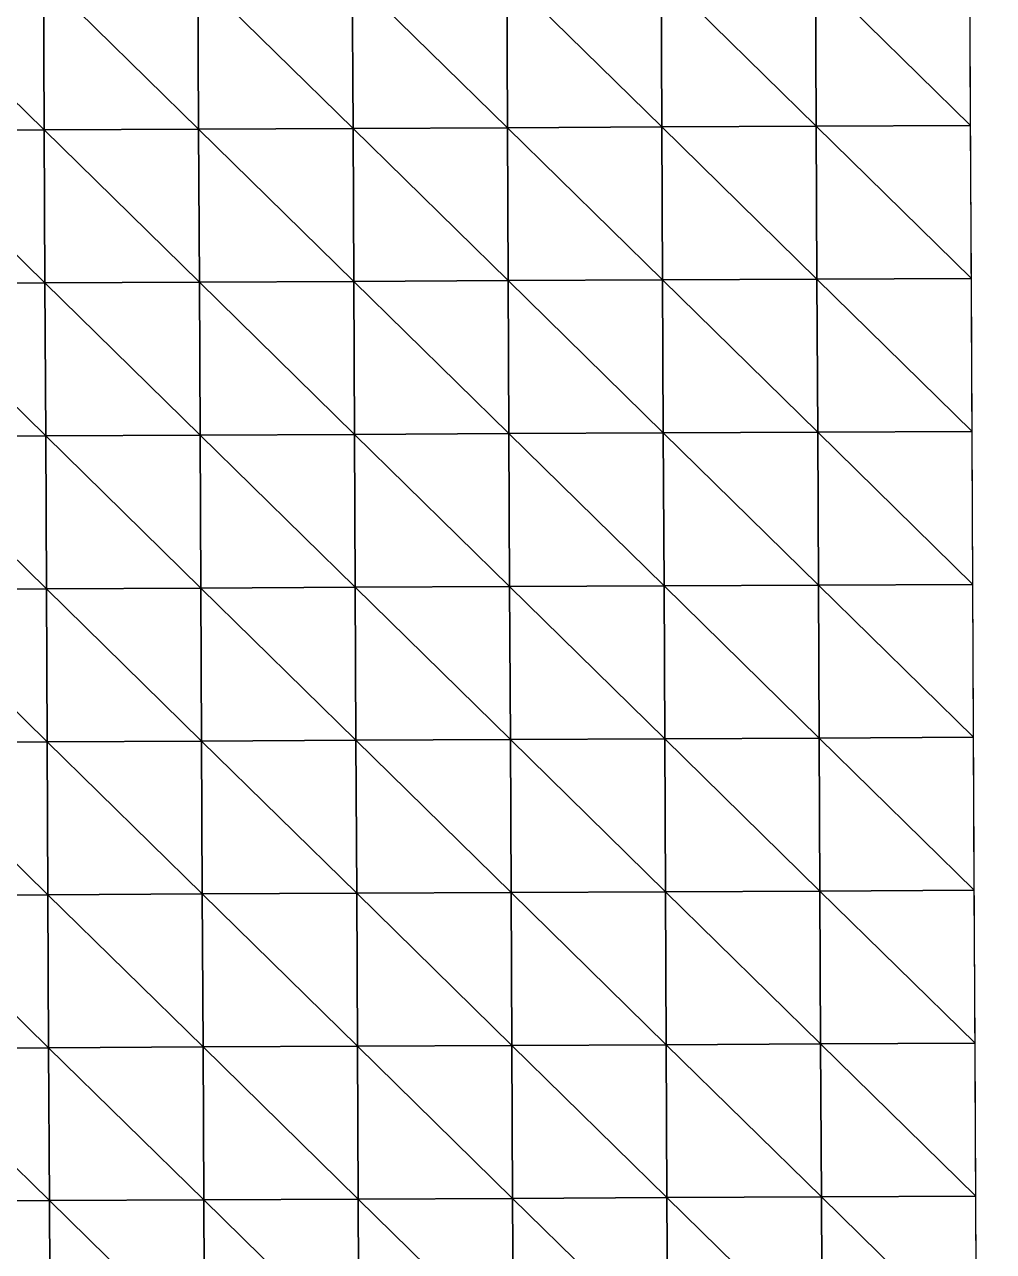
# Model space of a CAD drawing. Extents: x -372 to 678, y -263 to 741.
# Drawn here: x 293 to 371.8, y 34.6 to 134.4 of the extents above; entities that cross this region are included whole.
import ezdxf

# ---------------------------------------------------------------- set-up
doc = ezdxf.new("R2010")
doc.units = 0
doc.header["$LTSCALE"] = 0.0254
doc.layers.get('0').update_dxf_attribs({"linetype": 'CONTINUOUS'})
doc.layers.add('LOCATION_SNAPSHOT', color=144, linetype='CONTINUOUS')
doc.layers.add('LOCATION_TERRAIN', color=36, linetype='CONTINUOUS')

# ---------------------------------------------------------------- blocks, each defined once
blk = doc.blocks.new('LOCATION_SNAPSHOT')
at = {"color": 8}
mesh = blk.add_polyface(dxfattribs=at)
corners = [(-369.308, -262.945), (369.306, 262.947), (-371.821, 259.377), (371.824, -259.377)]
mesh.append_faces([[corners[k] for k in face] for face in [(0, 1, 2), (1, 0, 3)]], dxfattribs={"vtx0": -1, "color": 8})
blk = doc.blocks.new('LOCATION_TERRAIN')
at = {"color": 8}
mesh = blk.add_polyface(dxfattribs=at)
corners = [(294.597, 125.785, 5.756), (294.537, 138.221, 6.623), (281.975, 138.16, 7.198)]
mesh.append_faces([[corners[k] for k in face] for face in [(0, 1, 2)]], dxfattribs={"color": 8})
mesh = blk.add_polyface(dxfattribs=at)
corners = [(294.597, 125.785, 5.756), (281.975, 138.16, 7.198), (282.035, 125.724, 6.222)]
mesh.append_faces([[corners[k] for k in face] for face in [(0, 1, 2)]], dxfattribs={"color": 8})
mesh = blk.add_polyface(dxfattribs=at)
corners = [(307.158, 125.845, 5.29), (307.098, 138.281, 6.048), (294.537, 138.221, 6.623)]
mesh.append_faces([[corners[k] for k in face] for face in [(0, 1, 2)]], dxfattribs={"color": 8})
mesh = blk.add_polyface(dxfattribs=at)
corners = [(307.158, 125.845, 5.29), (294.537, 138.221, 6.623), (294.597, 125.785, 5.756)]
mesh.append_faces([[corners[k] for k in face] for face in [(0, 1, 2)]], dxfattribs={"color": 8})
mesh = blk.add_polyface(dxfattribs=at)
corners = [(319.72, 125.906, 4.899), (319.66, 138.342, 5.533), (307.098, 138.281, 6.048)]
mesh.append_faces([[corners[k] for k in face] for face in [(0, 1, 2)]], dxfattribs={"color": 8})
mesh = blk.add_polyface(dxfattribs=at)
corners = [(319.72, 125.906, 4.899), (307.098, 138.281, 6.048), (307.158, 125.845, 5.29)]
mesh.append_faces([[corners[k] for k in face] for face in [(0, 1, 2)]], dxfattribs={"color": 8})
mesh = blk.add_polyface(dxfattribs=at)
corners = [(332.281, 125.966, 5.48), (332.221, 138.403, 5.788), (319.66, 138.342, 5.533)]
mesh.append_faces([[corners[k] for k in face] for face in [(0, 1, 2)]], dxfattribs={"color": 8})
mesh = blk.add_polyface(dxfattribs=at)
corners = [(332.281, 125.966, 5.48), (319.66, 138.342, 5.533), (319.72, 125.906, 4.899)]
mesh.append_faces([[corners[k] for k in face] for face in [(0, 1, 2)]], dxfattribs={"color": 8})
mesh = blk.add_polyface(dxfattribs=at)
corners = [(344.843, 126.027, 6.06), (344.783, 138.463, 6.044), (332.221, 138.403, 5.788)]
mesh.append_faces([[corners[k] for k in face] for face in [(0, 1, 2)]], dxfattribs={"color": 8})
mesh = blk.add_polyface(dxfattribs=at)
corners = [(344.843, 126.027, 6.06), (332.221, 138.403, 5.788), (332.281, 125.966, 5.48)]
mesh.append_faces([[corners[k] for k in face] for face in [(0, 1, 2)]], dxfattribs={"color": 8})
mesh = blk.add_polyface(dxfattribs=at)
corners = [(357.404, 126.087, 6.661), (357.344, 138.524, 6.323), (344.783, 138.463, 6.044)]
mesh.append_faces([[corners[k] for k in face] for face in [(0, 1, 2)]], dxfattribs={"color": 8})
mesh = blk.add_polyface(dxfattribs=at)
corners = [(357.404, 126.087, 6.661), (344.783, 138.463, 6.044), (344.843, 126.027, 6.06)]
mesh.append_faces([[corners[k] for k in face] for face in [(0, 1, 2)]], dxfattribs={"color": 8})
mesh = blk.add_polyface(dxfattribs=at)
corners = [(369.966, 126.148, 7.708), (369.906, 138.584, 7.153), (357.344, 138.524, 6.323)]
mesh.append_faces([[corners[k] for k in face] for face in [(0, 1, 2)]], dxfattribs={"color": 8})
mesh = blk.add_polyface(dxfattribs=at)
corners = [(369.966, 126.148, 7.708), (357.344, 138.524, 6.323), (357.404, 126.087, 6.661)]
mesh.append_faces([[corners[k] for k in face] for face in [(0, 1, 2)]], dxfattribs={"color": 8})
mesh = blk.add_polyface(dxfattribs=at)
corners = [(294.656, 113.348, 4.889), (294.597, 125.785, 5.756), (282.035, 125.724, 6.222)]
mesh.append_faces([[corners[k] for k in face] for face in [(0, 1, 2)]], dxfattribs={"color": 8})
mesh = blk.add_polyface(dxfattribs=at)
corners = [(294.656, 113.348, 4.889), (282.035, 125.724, 6.222), (282.095, 113.288, 5.247)]
mesh.append_faces([[corners[k] for k in face] for face in [(0, 1, 2)]], dxfattribs={"color": 8})
mesh = blk.add_polyface(dxfattribs=at)
corners = [(307.218, 113.409, 4.531), (307.158, 125.845, 5.29), (294.597, 125.785, 5.756)]
mesh.append_faces([[corners[k] for k in face] for face in [(0, 1, 2)]], dxfattribs={"color": 8})
mesh = blk.add_polyface(dxfattribs=at)
corners = [(307.218, 113.409, 4.531), (294.597, 125.785, 5.756), (294.656, 113.348, 4.889)]
mesh.append_faces([[corners[k] for k in face] for face in [(0, 1, 2)]], dxfattribs={"color": 8})
mesh = blk.add_polyface(dxfattribs=at)
corners = [(319.78, 113.469, 4.265), (319.72, 125.906, 4.899), (307.158, 125.845, 5.29)]
mesh.append_faces([[corners[k] for k in face] for face in [(0, 1, 2)]], dxfattribs={"color": 8})
mesh = blk.add_polyface(dxfattribs=at)
corners = [(319.78, 113.469, 4.265), (307.158, 125.845, 5.29), (307.218, 113.409, 4.531)]
mesh.append_faces([[corners[k] for k in face] for face in [(0, 1, 2)]], dxfattribs={"color": 8})
mesh = blk.add_polyface(dxfattribs=at)
corners = [(332.341, 113.53, 5.171), (332.281, 125.966, 5.48), (319.72, 125.906, 4.899)]
mesh.append_faces([[corners[k] for k in face] for face in [(0, 1, 2)]], dxfattribs={"color": 8})
mesh = blk.add_polyface(dxfattribs=at)
corners = [(332.341, 113.53, 5.171), (319.72, 125.906, 4.899), (319.78, 113.469, 4.265)]
mesh.append_faces([[corners[k] for k in face] for face in [(0, 1, 2)]], dxfattribs={"color": 8})
mesh = blk.add_polyface(dxfattribs=at)
corners = [(344.903, 113.591, 6.077), (344.843, 126.027, 6.06), (332.281, 125.966, 5.48)]
mesh.append_faces([[corners[k] for k in face] for face in [(0, 1, 2)]], dxfattribs={"color": 8})
mesh = blk.add_polyface(dxfattribs=at)
corners = [(344.903, 113.591, 6.077), (332.281, 125.966, 5.48), (332.341, 113.53, 5.171)]
mesh.append_faces([[corners[k] for k in face] for face in [(0, 1, 2)]], dxfattribs={"color": 8})
mesh = blk.add_polyface(dxfattribs=at)
corners = [(357.464, 113.651, 6.999), (357.404, 126.087, 6.661), (344.843, 126.027, 6.06)]
mesh.append_faces([[corners[k] for k in face] for face in [(0, 1, 2)]], dxfattribs={"color": 8})
mesh = blk.add_polyface(dxfattribs=at)
corners = [(357.464, 113.651, 6.999), (344.843, 126.027, 6.06), (344.903, 113.591, 6.077)]
mesh.append_faces([[corners[k] for k in face] for face in [(0, 1, 2)]], dxfattribs={"color": 8})
mesh = blk.add_polyface(dxfattribs=at)
corners = [(370.026, 113.712, 8.263), (369.966, 126.148, 7.708), (357.404, 126.087, 6.661)]
mesh.append_faces([[corners[k] for k in face] for face in [(0, 1, 2)]], dxfattribs={"color": 8})
mesh = blk.add_polyface(dxfattribs=at)
corners = [(370.026, 113.712, 8.263), (357.404, 126.087, 6.661), (357.464, 113.651, 6.999)]
mesh.append_faces([[corners[k] for k in face] for face in [(0, 1, 2)]], dxfattribs={"color": 8})
mesh = blk.add_polyface(dxfattribs=at)
corners = [(294.716, 100.912, 4.511), (294.656, 113.348, 4.889), (282.095, 113.288, 5.247)]
mesh.append_faces([[corners[k] for k in face] for face in [(0, 1, 2)]], dxfattribs={"color": 8})
mesh = blk.add_polyface(dxfattribs=at)
corners = [(294.716, 100.912, 4.511), (282.095, 113.288, 5.247), (282.155, 100.851, 4.76)]
mesh.append_faces([[corners[k] for k in face] for face in [(0, 1, 2)]], dxfattribs={"color": 8})
mesh = blk.add_polyface(dxfattribs=at)
corners = [(307.278, 100.973, 4.262), (307.218, 113.409, 4.531), (294.656, 113.348, 4.889)]
mesh.append_faces([[corners[k] for k in face] for face in [(0, 1, 2)]], dxfattribs={"color": 8})
mesh = blk.add_polyface(dxfattribs=at)
corners = [(307.278, 100.973, 4.262), (294.656, 113.348, 4.889), (294.716, 100.912, 4.511)]
mesh.append_faces([[corners[k] for k in face] for face in [(0, 1, 2)]], dxfattribs={"color": 8})
mesh = blk.add_polyface(dxfattribs=at)
corners = [(319.839, 101.033, 4.113), (319.78, 113.469, 4.265), (307.218, 113.409, 4.531)]
mesh.append_faces([[corners[k] for k in face] for face in [(0, 1, 2)]], dxfattribs={"color": 8})
mesh = blk.add_polyface(dxfattribs=at)
corners = [(319.839, 101.033, 4.113), (307.218, 113.409, 4.531), (307.278, 100.973, 4.262)]
mesh.append_faces([[corners[k] for k in face] for face in [(0, 1, 2)]], dxfattribs={"color": 8})
mesh = blk.add_polyface(dxfattribs=at)
corners = [(332.401, 101.094, 5.265), (332.341, 113.53, 5.171), (319.78, 113.469, 4.265)]
mesh.append_faces([[corners[k] for k in face] for face in [(0, 1, 2)]], dxfattribs={"color": 8})
mesh = blk.add_polyface(dxfattribs=at)
corners = [(332.401, 101.094, 5.265), (319.78, 113.469, 4.265), (319.839, 101.033, 4.113)]
mesh.append_faces([[corners[k] for k in face] for face in [(0, 1, 2)]], dxfattribs={"color": 8})
mesh = blk.add_polyface(dxfattribs=at)
corners = [(344.963, 101.154, 6.416), (344.903, 113.591, 6.077), (332.341, 113.53, 5.171)]
mesh.append_faces([[corners[k] for k in face] for face in [(0, 1, 2)]], dxfattribs={"color": 8})
mesh = blk.add_polyface(dxfattribs=at)
corners = [(344.963, 101.154, 6.416), (332.341, 113.53, 5.171), (332.401, 101.094, 5.265)]
mesh.append_faces([[corners[k] for k in face] for face in [(0, 1, 2)]], dxfattribs={"color": 8})
mesh = blk.add_polyface(dxfattribs=at)
corners = [(357.524, 101.215, 7.581), (357.464, 113.651, 6.999), (344.903, 113.591, 6.077)]
mesh.append_faces([[corners[k] for k in face] for face in [(0, 1, 2)]], dxfattribs={"color": 8})
mesh = blk.add_polyface(dxfattribs=at)
corners = [(357.524, 101.215, 7.581), (344.903, 113.591, 6.077), (344.963, 101.154, 6.416)]
mesh.append_faces([[corners[k] for k in face] for face in [(0, 1, 2)]], dxfattribs={"color": 8})
mesh = blk.add_polyface(dxfattribs=at)
corners = [(370.086, 101.275, 9.062), (370.026, 113.712, 8.263), (357.464, 113.651, 6.999)]
mesh.append_faces([[corners[k] for k in face] for face in [(0, 1, 2)]], dxfattribs={"color": 8})
mesh = blk.add_polyface(dxfattribs=at)
corners = [(370.086, 101.275, 9.062), (357.464, 113.651, 6.999), (357.524, 101.215, 7.581)]
mesh.append_faces([[corners[k] for k in face] for face in [(0, 1, 2)]], dxfattribs={"color": 8})
mesh = blk.add_polyface(dxfattribs=at)
corners = [(294.776, 88.476, 4.302), (294.716, 100.912, 4.511), (282.155, 100.851, 4.76)]
mesh.append_faces([[corners[k] for k in face] for face in [(0, 1, 2)]], dxfattribs={"color": 8})
mesh = blk.add_polyface(dxfattribs=at)
corners = [(294.776, 88.476, 4.302), (282.155, 100.851, 4.76), (282.215, 88.415, 4.442)]
mesh.append_faces([[corners[k] for k in face] for face in [(0, 1, 2)]], dxfattribs={"color": 8})
mesh = blk.add_polyface(dxfattribs=at)
corners = [(307.338, 88.536, 4.161), (307.278, 100.973, 4.262), (294.716, 100.912, 4.511)]
mesh.append_faces([[corners[k] for k in face] for face in [(0, 1, 2)]], dxfattribs={"color": 8})
mesh = blk.add_polyface(dxfattribs=at)
corners = [(307.338, 88.536, 4.161), (294.716, 100.912, 4.511), (294.776, 88.476, 4.302)]
mesh.append_faces([[corners[k] for k in face] for face in [(0, 1, 2)]], dxfattribs={"color": 8})
mesh = blk.add_polyface(dxfattribs=at)
corners = [(319.899, 88.597, 4.129), (319.839, 101.033, 4.113), (307.278, 100.973, 4.262)]
mesh.append_faces([[corners[k] for k in face] for face in [(0, 1, 2)]], dxfattribs={"color": 8})
mesh = blk.add_polyface(dxfattribs=at)
corners = [(319.899, 88.597, 4.129), (307.278, 100.973, 4.262), (307.338, 88.536, 4.161)]
mesh.append_faces([[corners[k] for k in face] for face in [(0, 1, 2)]], dxfattribs={"color": 8})
mesh = blk.add_polyface(dxfattribs=at)
corners = [(332.461, 88.657, 5.497), (332.401, 101.094, 5.265), (319.839, 101.033, 4.113)]
mesh.append_faces([[corners[k] for k in face] for face in [(0, 1, 2)]], dxfattribs={"color": 8})
mesh = blk.add_polyface(dxfattribs=at)
corners = [(332.461, 88.657, 5.497), (319.839, 101.033, 4.113), (319.899, 88.597, 4.129)]
mesh.append_faces([[corners[k] for k in face] for face in [(0, 1, 2)]], dxfattribs={"color": 8})
mesh = blk.add_polyface(dxfattribs=at)
corners = [(345.023, 88.718, 6.866), (344.963, 101.154, 6.416), (332.401, 101.094, 5.265)]
mesh.append_faces([[corners[k] for k in face] for face in [(0, 1, 2)]], dxfattribs={"color": 8})
mesh = blk.add_polyface(dxfattribs=at)
corners = [(345.023, 88.718, 6.866), (332.401, 101.094, 5.265), (332.461, 88.657, 5.497)]
mesh.append_faces([[corners[k] for k in face] for face in [(0, 1, 2)]], dxfattribs={"color": 8})
mesh = blk.add_polyface(dxfattribs=at)
corners = [(357.584, 88.779, 8.248), (357.524, 101.215, 7.581), (344.963, 101.154, 6.416)]
mesh.append_faces([[corners[k] for k in face] for face in [(0, 1, 2)]], dxfattribs={"color": 8})
mesh = blk.add_polyface(dxfattribs=at)
corners = [(357.584, 88.779, 8.248), (344.963, 101.154, 6.416), (345.023, 88.718, 6.866)]
mesh.append_faces([[corners[k] for k in face] for face in [(0, 1, 2)]], dxfattribs={"color": 8})
mesh = blk.add_polyface(dxfattribs=at)
corners = [(370.146, 88.839, 9.946), (370.086, 101.275, 9.062), (357.524, 101.215, 7.581)]
mesh.append_faces([[corners[k] for k in face] for face in [(0, 1, 2)]], dxfattribs={"color": 8})
mesh = blk.add_polyface(dxfattribs=at)
corners = [(370.146, 88.839, 9.946), (357.524, 101.215, 7.581), (357.584, 88.779, 8.248)]
mesh.append_faces([[corners[k] for k in face] for face in [(0, 1, 2)]], dxfattribs={"color": 8})
mesh = blk.add_polyface(dxfattribs=at)
corners = [(370.206, 76.403, 10.83), (370.146, 88.839, 9.946), (357.584, 88.779, 8.248)]
mesh.append_faces([[corners[k] for k in face] for face in [(0, 1, 2)]], dxfattribs={"color": 8})
mesh = blk.add_polyface(dxfattribs=at)
corners = [(294.836, 76.039, 4.092), (294.776, 88.476, 4.302), (282.215, 88.415, 4.442)]
mesh.append_faces([[corners[k] for k in face] for face in [(0, 1, 2)]], dxfattribs={"color": 8})
mesh = blk.add_polyface(dxfattribs=at)
corners = [(294.836, 76.039, 4.092), (282.215, 88.415, 4.442), (282.275, 75.979, 4.125)]
mesh.append_faces([[corners[k] for k in face] for face in [(0, 1, 2)]], dxfattribs={"color": 8})
mesh = blk.add_polyface(dxfattribs=at)
corners = [(307.398, 76.1, 4.06), (307.338, 88.536, 4.161), (294.776, 88.476, 4.302)]
mesh.append_faces([[corners[k] for k in face] for face in [(0, 1, 2)]], dxfattribs={"color": 8})
mesh = blk.add_polyface(dxfattribs=at)
corners = [(307.398, 76.1, 4.06), (294.776, 88.476, 4.302), (294.836, 76.039, 4.092)]
mesh.append_faces([[corners[k] for k in face] for face in [(0, 1, 2)]], dxfattribs={"color": 8})
mesh = blk.add_polyface(dxfattribs=at)
corners = [(319.959, 76.161, 4.145), (319.899, 88.597, 4.129), (307.338, 88.536, 4.161)]
mesh.append_faces([[corners[k] for k in face] for face in [(0, 1, 2)]], dxfattribs={"color": 8})
mesh = blk.add_polyface(dxfattribs=at)
corners = [(319.959, 76.161, 4.145), (307.338, 88.536, 4.161), (307.398, 76.1, 4.06)]
mesh.append_faces([[corners[k] for k in face] for face in [(0, 1, 2)]], dxfattribs={"color": 8})
mesh = blk.add_polyface(dxfattribs=at)
corners = [(332.521, 76.221, 5.73), (332.461, 88.657, 5.497), (319.899, 88.597, 4.129)]
mesh.append_faces([[corners[k] for k in face] for face in [(0, 1, 2)]], dxfattribs={"color": 8})
mesh = blk.add_polyface(dxfattribs=at)
corners = [(332.521, 76.221, 5.73), (319.899, 88.597, 4.129), (319.959, 76.161, 4.145)]
mesh.append_faces([[corners[k] for k in face] for face in [(0, 1, 2)]], dxfattribs={"color": 8})
mesh = blk.add_polyface(dxfattribs=at)
corners = [(345.082, 76.282, 7.316), (345.023, 88.718, 6.866), (332.461, 88.657, 5.497)]
mesh.append_faces([[corners[k] for k in face] for face in [(0, 1, 2)]], dxfattribs={"color": 8})
mesh = blk.add_polyface(dxfattribs=at)
corners = [(345.082, 76.282, 7.316), (332.461, 88.657, 5.497), (332.521, 76.221, 5.73)]
mesh.append_faces([[corners[k] for k in face] for face in [(0, 1, 2)]], dxfattribs={"color": 8})
mesh = blk.add_polyface(dxfattribs=at)
corners = [(357.644, 76.342, 8.915), (357.584, 88.779, 8.248), (345.023, 88.718, 6.866)]
mesh.append_faces([[corners[k] for k in face] for face in [(0, 1, 2)]], dxfattribs={"color": 8})
mesh = blk.add_polyface(dxfattribs=at)
corners = [(357.644, 76.342, 8.915), (345.023, 88.718, 6.866), (345.082, 76.282, 7.316)]
mesh.append_faces([[corners[k] for k in face] for face in [(0, 1, 2)]], dxfattribs={"color": 8})
mesh = blk.add_polyface(dxfattribs=at)
corners = [(370.206, 76.403, 10.83), (357.584, 88.779, 8.248), (357.644, 76.342, 8.915)]
mesh.append_faces([[corners[k] for k in face] for face in [(0, 1, 2)]], dxfattribs={"color": 8})
mesh = blk.add_polyface(dxfattribs=at)
corners = [(294.896, 63.603, 4.43), (294.836, 76.039, 4.092), (282.275, 75.979, 4.125)]
mesh.append_faces([[corners[k] for k in face] for face in [(0, 1, 2)]], dxfattribs={"color": 8})
mesh = blk.add_polyface(dxfattribs=at)
corners = [(294.896, 63.603, 4.43), (282.275, 75.979, 4.125), (282.335, 63.543, 4.277)]
mesh.append_faces([[corners[k] for k in face] for face in [(0, 1, 2)]], dxfattribs={"color": 8})
mesh = blk.add_polyface(dxfattribs=at)
corners = [(307.458, 63.664, 4.582), (307.398, 76.1, 4.06), (294.836, 76.039, 4.092)]
mesh.append_faces([[corners[k] for k in face] for face in [(0, 1, 2)]], dxfattribs={"color": 8})
mesh = blk.add_polyface(dxfattribs=at)
corners = [(307.458, 63.664, 4.582), (294.836, 76.039, 4.092), (294.896, 63.603, 4.43)]
mesh.append_faces([[corners[k] for k in face] for face in [(0, 1, 2)]], dxfattribs={"color": 8})
mesh = blk.add_polyface(dxfattribs=at)
corners = [(320.019, 63.724, 4.832), (319.959, 76.161, 4.145), (307.398, 76.1, 4.06)]
mesh.append_faces([[corners[k] for k in face] for face in [(0, 1, 2)]], dxfattribs={"color": 8})
mesh = blk.add_polyface(dxfattribs=at)
corners = [(320.019, 63.724, 4.832), (307.398, 76.1, 4.06), (307.458, 63.664, 4.582)]
mesh.append_faces([[corners[k] for k in face] for face in [(0, 1, 2)]], dxfattribs={"color": 8})
mesh = blk.add_polyface(dxfattribs=at)
corners = [(332.581, 63.785, 6.329), (332.521, 76.221, 5.73), (319.959, 76.161, 4.145)]
mesh.append_faces([[corners[k] for k in face] for face in [(0, 1, 2)]], dxfattribs={"color": 8})
mesh = blk.add_polyface(dxfattribs=at)
corners = [(332.581, 63.785, 6.329), (319.959, 76.161, 4.145), (320.019, 63.724, 4.832)]
mesh.append_faces([[corners[k] for k in face] for face in [(0, 1, 2)]], dxfattribs={"color": 8})
mesh = blk.add_polyface(dxfattribs=at)
corners = [(345.142, 63.845, 7.827), (345.082, 76.282, 7.316), (332.521, 76.221, 5.73)]
mesh.append_faces([[corners[k] for k in face] for face in [(0, 1, 2)]], dxfattribs={"color": 8})
mesh = blk.add_polyface(dxfattribs=at)
corners = [(345.142, 63.845, 7.827), (332.521, 76.221, 5.73), (332.581, 63.785, 6.329)]
mesh.append_faces([[corners[k] for k in face] for face in [(0, 1, 2)]], dxfattribs={"color": 8})
mesh = blk.add_polyface(dxfattribs=at)
corners = [(357.704, 63.906, 9.344), (357.644, 76.342, 8.915), (345.082, 76.282, 7.316)]
mesh.append_faces([[corners[k] for k in face] for face in [(0, 1, 2)]], dxfattribs={"color": 8})
mesh = blk.add_polyface(dxfattribs=at)
corners = [(357.704, 63.906, 9.344), (345.082, 76.282, 7.316), (345.142, 63.845, 7.827)]
mesh.append_faces([[corners[k] for k in face] for face in [(0, 1, 2)]], dxfattribs={"color": 8})
mesh = blk.add_polyface(dxfattribs=at)
corners = [(370.266, 63.967, 11.324), (370.206, 76.403, 10.83), (357.644, 76.342, 8.915)]
mesh.append_faces([[corners[k] for k in face] for face in [(0, 1, 2)]], dxfattribs={"color": 8})
mesh = blk.add_polyface(dxfattribs=at)
corners = [(370.266, 63.967, 11.324), (357.644, 76.342, 8.915), (357.704, 63.906, 9.344)]
mesh.append_faces([[corners[k] for k in face] for face in [(0, 1, 2)]], dxfattribs={"color": 8})
mesh = blk.add_polyface(dxfattribs=at)
corners = [(345.202, 51.409, 8.363), (345.142, 63.845, 7.827), (332.581, 63.785, 6.329)]
mesh.append_faces([[corners[k] for k in face] for face in [(0, 1, 2)]], dxfattribs={"color": 8})
mesh = blk.add_polyface(dxfattribs=at)
corners = [(357.764, 51.47, 9.673), (357.704, 63.906, 9.344), (345.142, 63.845, 7.827)]
mesh.append_faces([[corners[k] for k in face] for face in [(0, 1, 2)]], dxfattribs={"color": 8})
mesh = blk.add_polyface(dxfattribs=at)
corners = [(357.764, 51.47, 9.673), (345.142, 63.845, 7.827), (345.202, 51.409, 8.363)]
mesh.append_faces([[corners[k] for k in face] for face in [(0, 1, 2)]], dxfattribs={"color": 8})
mesh = blk.add_polyface(dxfattribs=at)
corners = [(370.325, 51.53, 11.653), (370.266, 63.967, 11.324), (357.704, 63.906, 9.344)]
mesh.append_faces([[corners[k] for k in face] for face in [(0, 1, 2)]], dxfattribs={"color": 8})
mesh = blk.add_polyface(dxfattribs=at)
corners = [(370.325, 51.53, 11.653), (357.704, 63.906, 9.344), (357.764, 51.47, 9.673)]
mesh.append_faces([[corners[k] for k in face] for face in [(0, 1, 2)]], dxfattribs={"color": 8})
mesh = blk.add_polyface(dxfattribs=at)
corners = [(294.956, 51.167, 4.998), (294.896, 63.603, 4.43), (282.335, 63.543, 4.277)]
mesh.append_faces([[corners[k] for k in face] for face in [(0, 1, 2)]], dxfattribs={"color": 8})
mesh = blk.add_polyface(dxfattribs=at)
corners = [(294.956, 51.167, 4.998), (282.335, 63.543, 4.277), (282.395, 51.106, 4.628)]
mesh.append_faces([[corners[k] for k in face] for face in [(0, 1, 2)]], dxfattribs={"color": 8})
mesh = blk.add_polyface(dxfattribs=at)
corners = [(307.518, 51.227, 5.367), (307.458, 63.664, 4.582), (294.896, 63.603, 4.43)]
mesh.append_faces([[corners[k] for k in face] for face in [(0, 1, 2)]], dxfattribs={"color": 8})
mesh = blk.add_polyface(dxfattribs=at)
corners = [(307.518, 51.227, 5.367), (294.896, 63.603, 4.43), (294.956, 51.167, 4.998)]
mesh.append_faces([[corners[k] for k in face] for face in [(0, 1, 2)]], dxfattribs={"color": 8})
mesh = blk.add_polyface(dxfattribs=at)
corners = [(320.079, 51.288, 5.803), (320.019, 63.724, 4.832), (307.458, 63.664, 4.582)]
mesh.append_faces([[corners[k] for k in face] for face in [(0, 1, 2)]], dxfattribs={"color": 8})
mesh = blk.add_polyface(dxfattribs=at)
corners = [(320.079, 51.288, 5.803), (307.458, 63.664, 4.582), (307.518, 51.227, 5.367)]
mesh.append_faces([[corners[k] for k in face] for face in [(0, 1, 2)]], dxfattribs={"color": 8})
mesh = blk.add_polyface(dxfattribs=at)
corners = [(332.641, 51.349, 7.083), (332.581, 63.785, 6.329), (320.019, 63.724, 4.832)]
mesh.append_faces([[corners[k] for k in face] for face in [(0, 1, 2)]], dxfattribs={"color": 8})
mesh = blk.add_polyface(dxfattribs=at)
corners = [(332.641, 51.349, 7.083), (320.019, 63.724, 4.832), (320.079, 51.288, 5.803)]
mesh.append_faces([[corners[k] for k in face] for face in [(0, 1, 2)]], dxfattribs={"color": 8})
mesh = blk.add_polyface(dxfattribs=at)
corners = [(345.202, 51.409, 8.363), (332.581, 63.785, 6.329), (332.641, 51.349, 7.083)]
mesh.append_faces([[corners[k] for k in face] for face in [(0, 1, 2)]], dxfattribs={"color": 8})
mesh = blk.add_polyface(dxfattribs=at)
corners = [(295.016, 38.731, 5.566), (294.956, 51.167, 4.998), (282.395, 51.106, 4.628)]
mesh.append_faces([[corners[k] for k in face] for face in [(0, 1, 2)]], dxfattribs={"color": 8})
mesh = blk.add_polyface(dxfattribs=at)
corners = [(295.016, 38.731, 5.566), (282.395, 51.106, 4.628), (282.455, 38.67, 4.979)]
mesh.append_faces([[corners[k] for k in face] for face in [(0, 1, 2)]], dxfattribs={"color": 8})
mesh = blk.add_polyface(dxfattribs=at)
corners = [(307.578, 38.791, 6.153), (307.518, 51.227, 5.367), (294.956, 51.167, 4.998)]
mesh.append_faces([[corners[k] for k in face] for face in [(0, 1, 2)]], dxfattribs={"color": 8})
mesh = blk.add_polyface(dxfattribs=at)
corners = [(307.578, 38.791, 6.153), (294.956, 51.167, 4.998), (295.016, 38.731, 5.566)]
mesh.append_faces([[corners[k] for k in face] for face in [(0, 1, 2)]], dxfattribs={"color": 8})
mesh = blk.add_polyface(dxfattribs=at)
corners = [(320.139, 38.852, 6.774), (320.079, 51.288, 5.803), (307.518, 51.227, 5.367)]
mesh.append_faces([[corners[k] for k in face] for face in [(0, 1, 2)]], dxfattribs={"color": 8})
mesh = blk.add_polyface(dxfattribs=at)
corners = [(320.139, 38.852, 6.774), (307.518, 51.227, 5.367), (307.578, 38.791, 6.153)]
mesh.append_faces([[corners[k] for k in face] for face in [(0, 1, 2)]], dxfattribs={"color": 8})
mesh = blk.add_polyface(dxfattribs=at)
corners = [(332.701, 38.912, 7.837), (332.641, 51.349, 7.083), (320.079, 51.288, 5.803)]
mesh.append_faces([[corners[k] for k in face] for face in [(0, 1, 2)]], dxfattribs={"color": 8})
mesh = blk.add_polyface(dxfattribs=at)
corners = [(332.701, 38.912, 7.837), (320.079, 51.288, 5.803), (320.139, 38.852, 6.774)]
mesh.append_faces([[corners[k] for k in face] for face in [(0, 1, 2)]], dxfattribs={"color": 8})
mesh = blk.add_polyface(dxfattribs=at)
corners = [(345.262, 38.973, 8.9), (345.202, 51.409, 8.363), (332.641, 51.349, 7.083)]
mesh.append_faces([[corners[k] for k in face] for face in [(0, 1, 2)]], dxfattribs={"color": 8})
mesh = blk.add_polyface(dxfattribs=at)
corners = [(345.262, 38.973, 8.9), (332.641, 51.349, 7.083), (332.701, 38.912, 7.837)]
mesh.append_faces([[corners[k] for k in face] for face in [(0, 1, 2)]], dxfattribs={"color": 8})
mesh = blk.add_polyface(dxfattribs=at)
corners = [(357.824, 39.033, 10.002), (357.764, 51.47, 9.673), (345.202, 51.409, 8.363)]
mesh.append_faces([[corners[k] for k in face] for face in [(0, 1, 2)]], dxfattribs={"color": 8})
mesh = blk.add_polyface(dxfattribs=at)
corners = [(357.824, 39.033, 10.002), (345.202, 51.409, 8.363), (345.262, 38.973, 8.9)]
mesh.append_faces([[corners[k] for k in face] for face in [(0, 1, 2)]], dxfattribs={"color": 8})
mesh = blk.add_polyface(dxfattribs=at)
corners = [(370.385, 39.094, 11.982), (370.325, 51.53, 11.653), (357.764, 51.47, 9.673)]
mesh.append_faces([[corners[k] for k in face] for face in [(0, 1, 2)]], dxfattribs={"color": 8})
mesh = blk.add_polyface(dxfattribs=at)
corners = [(370.385, 39.094, 11.982), (357.764, 51.47, 9.673), (357.824, 39.033, 10.002)]
mesh.append_faces([[corners[k] for k in face] for face in [(0, 1, 2)]], dxfattribs={"color": 8})
mesh = blk.add_polyface(dxfattribs=at)
corners = [(332.761, 26.476, 8.142), (332.701, 38.912, 7.837), (320.139, 38.852, 6.774)]
mesh.append_faces([[corners[k] for k in face] for face in [(0, 1, 2)]], dxfattribs={"color": 8})
mesh = blk.add_polyface(dxfattribs=at)
corners = [(345.322, 26.537, 8.773), (345.262, 38.973, 8.9), (332.701, 38.912, 7.837)]
mesh.append_faces([[corners[k] for k in face] for face in [(0, 1, 2)]], dxfattribs={"color": 8})
mesh = blk.add_polyface(dxfattribs=at)
corners = [(345.322, 26.537, 8.773), (332.701, 38.912, 7.837), (332.761, 26.476, 8.142)]
mesh.append_faces([[corners[k] for k in face] for face in [(0, 1, 2)]], dxfattribs={"color": 8})
mesh = blk.add_polyface(dxfattribs=at)
corners = [(357.884, 26.597, 9.445), (357.824, 39.033, 10.002), (345.262, 38.973, 8.9)]
mesh.append_faces([[corners[k] for k in face] for face in [(0, 1, 2)]], dxfattribs={"color": 8})
mesh = blk.add_polyface(dxfattribs=at)
corners = [(357.884, 26.597, 9.445), (345.262, 38.973, 8.9), (345.322, 26.537, 8.773)]
mesh.append_faces([[corners[k] for k in face] for face in [(0, 1, 2)]], dxfattribs={"color": 8})
mesh = blk.add_polyface(dxfattribs=at)
corners = [(370.445, 26.658, 11.065), (370.385, 39.094, 11.982), (357.824, 39.033, 10.002)]
mesh.append_faces([[corners[k] for k in face] for face in [(0, 1, 2)]], dxfattribs={"color": 8})
mesh = blk.add_polyface(dxfattribs=at)
corners = [(370.445, 26.658, 11.065), (357.824, 39.033, 10.002), (357.884, 26.597, 9.445)]
mesh.append_faces([[corners[k] for k in face] for face in [(0, 1, 2)]], dxfattribs={"color": 8})
mesh = blk.add_polyface(dxfattribs=at)
corners = [(295.076, 26.294, 6.332), (295.016, 38.731, 5.566), (282.455, 38.67, 4.979)]
mesh.append_faces([[corners[k] for k in face] for face in [(0, 1, 2)]], dxfattribs={"color": 8})
mesh = blk.add_polyface(dxfattribs=at)
corners = [(295.076, 26.294, 6.332), (282.455, 38.67, 4.979), (282.515, 26.234, 5.744)]
mesh.append_faces([[corners[k] for k in face] for face in [(0, 1, 2)]], dxfattribs={"color": 8})
mesh = blk.add_polyface(dxfattribs=at)
corners = [(307.638, 26.355, 6.92), (307.578, 38.791, 6.153), (295.016, 38.731, 5.566)]
mesh.append_faces([[corners[k] for k in face] for face in [(0, 1, 2)]], dxfattribs={"color": 8})
mesh = blk.add_polyface(dxfattribs=at)
corners = [(307.638, 26.355, 6.92), (295.016, 38.731, 5.566), (295.076, 26.294, 6.332)]
mesh.append_faces([[corners[k] for k in face] for face in [(0, 1, 2)]], dxfattribs={"color": 8})
mesh = blk.add_polyface(dxfattribs=at)
corners = [(320.199, 26.415, 7.511), (320.139, 38.852, 6.774), (307.578, 38.791, 6.153)]
mesh.append_faces([[corners[k] for k in face] for face in [(0, 1, 2)]], dxfattribs={"color": 8})
mesh = blk.add_polyface(dxfattribs=at)
corners = [(320.199, 26.415, 7.511), (307.578, 38.791, 6.153), (307.638, 26.355, 6.92)]
mesh.append_faces([[corners[k] for k in face] for face in [(0, 1, 2)]], dxfattribs={"color": 8})
mesh = blk.add_polyface(dxfattribs=at)
corners = [(332.761, 26.476, 8.142), (320.139, 38.852, 6.774), (320.199, 26.415, 7.511)]
mesh.append_faces([[corners[k] for k in face] for face in [(0, 1, 2)]], dxfattribs={"color": 8})

msp = doc.modelspace()

# ---------------------------------------------------------------- block references
at = {"layer": 'LOCATION_SNAPSHOT', "color": 0}
msp.add_blockref('LOCATION_SNAPSHOT', (0, 0), dxfattribs=at)
at = {"layer": 'LOCATION_TERRAIN', "color": 0}
msp.add_blockref('LOCATION_TERRAIN', (0, 0), dxfattribs=at)

doc.saveas('drawing.dxf')
